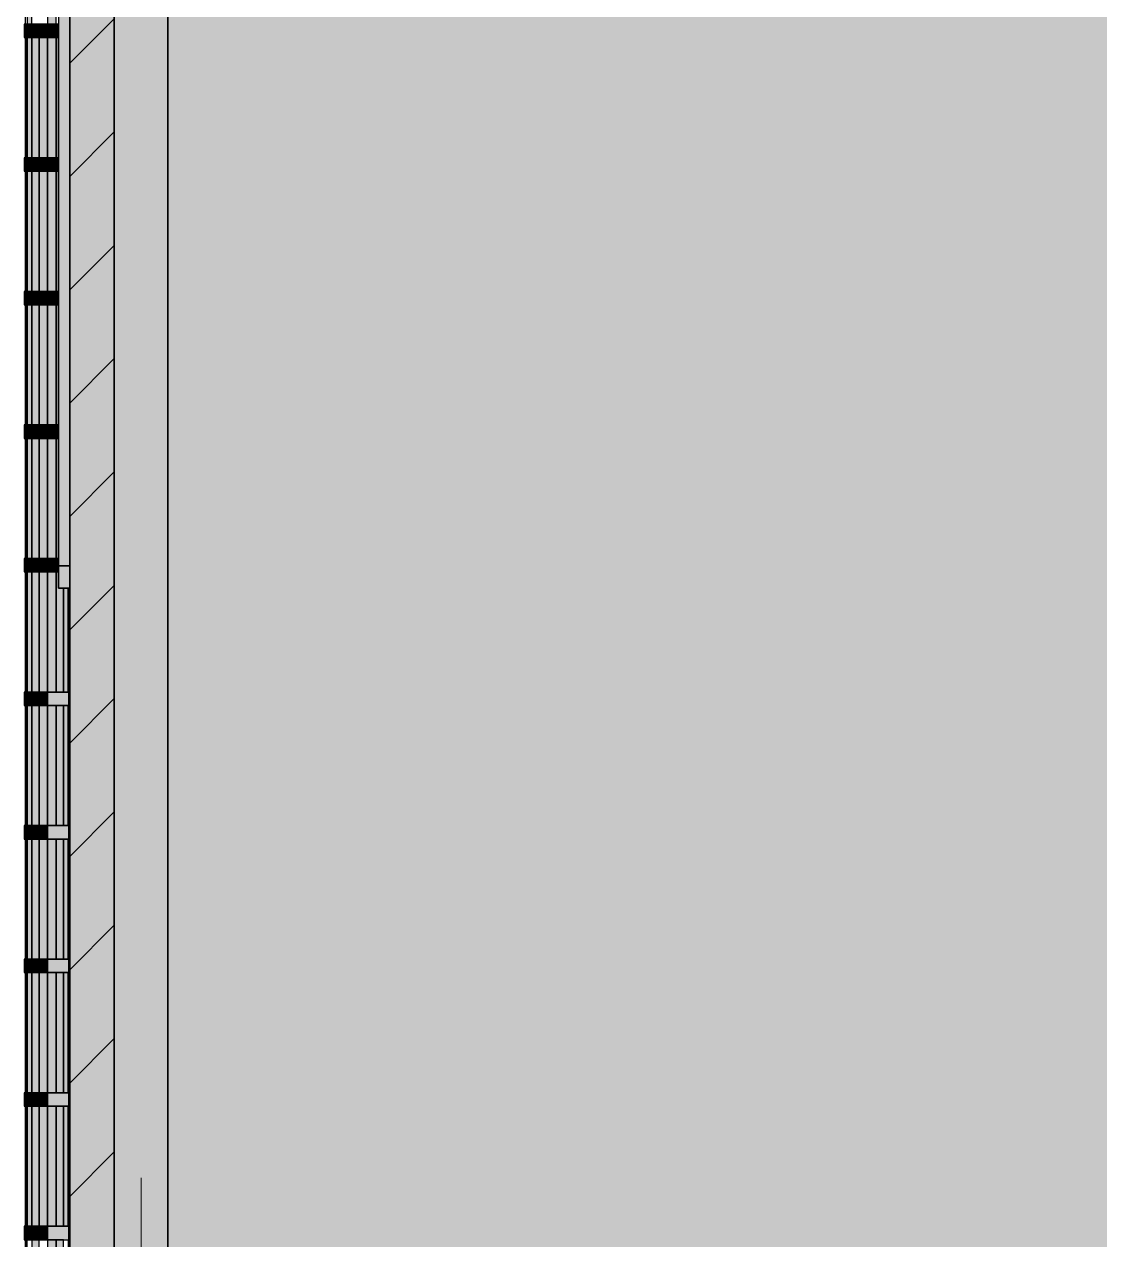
# Model space of a CAD drawing. Extents: x 8 to 21351, y 0 to 420.
# Drawn here: x 21047.49 to 21071.65, y 176.3 to 203.6 of the extents above; entities that cross this region are included whole.
import ezdxf

# ---------------------------------------------------------------- set-up
doc = ezdxf.new("R2010")
doc.units = 0

msp = doc.modelspace()

# ---------------------------------------------------------------- hatches: boundary and pattern name
at = {"true_color": 0xffffff}
for points in [[(21049.513, 216.683), (21049.513, 207.69), (21050.713, 207.69), (21050.713, 127.689), (21075.213, 127.689), (21075.213, 207.69), (21076.413, 207.69), (21076.413, 205.69), (21111.413, 205.69), (21111.413, 207.69), (21112.613, 207.69), (21112.613, 127.689), (21135.913, 127.689), (21135.913, 157.689), (21152.313, 157.689), (21152.313, 233.347), (21140.113, 235.941)], [(21049.513, 127.69), (21049.513, 216.683), (21048.513, 216.47), (21048.513, 127.69)], [(21049.513, 207.69), (21049.513, 167.69), (21050.713, 167.69), (21050.713, 207.69)], [(21047.513, 203.604), (21047.515, 203.604), (21047.515, 206.165), (21047.513, 206.165)], [(21047.553, 203.604), (21047.662, 203.604), (21047.662, 206.165), (21047.553, 206.165)], [(21048.015, 203.604), (21048.207, 203.604), (21048.207, 206.165), (21048.015, 206.165)], [(21048.263, 191.44), (21048.513, 191.44), (21048.513, 204.94), (21048.263, 204.94)], [(21047.494, 203.604), (21047.492, 203.604), (21047.492, 203.304), (21047.494, 203.304)], [(21047.494, 203.304), (21047.534, 203.304), (21047.534, 203.604), (21047.494, 203.604)], [(21047.534, 203.304), (21047.647, 203.304), (21047.647, 203.604), (21047.534, 203.604)], [(21047.647, 203.304), (21047.815, 203.304), (21047.815, 203.604), (21047.647, 203.604)], [(21047.815, 203.304), (21048.014, 203.304), (21048.014, 203.604), (21047.815, 203.604)], [(21048.014, 203.304), (21048.263, 203.304), (21048.263, 203.604), (21048.014, 203.604)], [(21047.515, 203.304), (21047.513, 203.304), (21047.513, 200.604), (21047.515, 200.604)], [(21047.515, 200.604), (21047.553, 200.604), (21047.553, 203.304), (21047.515, 203.304)], [(21047.553, 203.304), (21047.553, 200.604), (21047.662, 200.604), (21047.662, 203.304)], [(21047.662, 203.304), (21047.662, 200.604), (21047.824, 200.604), (21047.824, 203.304)], [(21047.824, 203.304), (21047.824, 200.604), (21048.015, 200.604), (21048.015, 203.304)], [(21048.015, 203.304), (21048.015, 200.604), (21048.207, 200.604), (21048.207, 203.304)], [(21048.207, 200.604), (21048.263, 200.604), (21048.263, 203.304), (21048.207, 203.304)], [(21047.494, 200.604), (21047.492, 200.604), (21047.492, 200.304), (21047.494, 200.304)], [(21047.494, 200.304), (21047.534, 200.304), (21047.534, 200.604), (21047.494, 200.604)], [(21047.534, 200.304), (21047.647, 200.304), (21047.647, 200.604), (21047.534, 200.604)], [(21047.647, 200.304), (21047.815, 200.304), (21047.815, 200.604), (21047.647, 200.604)], [(21047.815, 200.304), (21048.014, 200.304), (21048.014, 200.604), (21047.815, 200.604)], [(21048.014, 200.304), (21048.263, 200.304), (21048.263, 200.604), (21048.014, 200.604)], [(21047.515, 200.304), (21047.513, 200.304), (21047.513, 197.604), (21047.515, 197.604)], [(21047.553, 200.304), (21047.515, 200.304), (21047.515, 197.604), (21047.553, 197.604)], [(21047.553, 197.604), (21047.662, 197.604), (21047.662, 200.304), (21047.553, 200.304)], [(21047.662, 197.604), (21047.824, 197.604), (21047.824, 200.304), (21047.662, 200.304)], [(21048.015, 200.304), (21047.824, 200.304), (21047.824, 197.604), (21048.015, 197.604)], [(21048.015, 197.604), (21048.207, 197.604), (21048.207, 200.304), (21048.015, 200.304)], [(21048.207, 200.304), (21048.207, 197.604), (21048.263, 197.604), (21048.263, 200.304)], [(21047.494, 197.604), (21047.492, 197.604), (21047.492, 197.304), (21047.494, 197.304)], [(21047.494, 197.304), (21047.534, 197.304), (21047.534, 197.604), (21047.494, 197.604)], [(21047.534, 197.304), (21047.647, 197.304), (21047.647, 197.604), (21047.534, 197.604)], [(21047.647, 197.304), (21047.815, 197.304), (21047.815, 197.604), (21047.647, 197.604)], [(21047.815, 197.304), (21048.014, 197.304), (21048.014, 197.604), (21047.815, 197.604)], [(21048.014, 197.304), (21048.263, 197.304), (21048.263, 197.604), (21048.014, 197.604)], [(21047.515, 197.304), (21047.513, 197.304), (21047.513, 194.604), (21047.515, 194.604)], [(21047.515, 194.604), (21047.553, 194.604), (21047.553, 197.304), (21047.515, 197.304)], [(21047.662, 197.304), (21047.553, 197.304), (21047.553, 194.604), (21047.662, 194.604)], [(21047.662, 197.304), (21047.662, 194.604), (21047.824, 194.604), (21047.824, 197.304)], [(21047.824, 197.304), (21047.824, 194.604), (21048.015, 194.604), (21048.015, 197.304)], [(21048.015, 197.304), (21048.015, 194.604), (21048.207, 194.604), (21048.207, 197.304)], [(21048.263, 197.304), (21048.207, 197.304), (21048.207, 194.604), (21048.263, 194.604)], [(21047.494, 194.604), (21047.492, 194.604), (21047.492, 194.304), (21047.494, 194.304)], [(21047.494, 194.304), (21047.534, 194.304), (21047.534, 194.604), (21047.494, 194.604)], [(21047.534, 194.304), (21047.647, 194.304), (21047.647, 194.604), (21047.534, 194.604)], [(21047.647, 194.304), (21047.815, 194.304), (21047.815, 194.604), (21047.647, 194.604)], [(21047.815, 194.304), (21048.014, 194.304), (21048.014, 194.604), (21047.815, 194.604)], [(21048.014, 194.304), (21048.263, 194.304), (21048.263, 194.604), (21048.014, 194.604)], [(21047.515, 194.304), (21047.513, 194.304), (21047.513, 191.604), (21047.515, 191.604)], [(21047.515, 191.604), (21047.553, 191.604), (21047.553, 194.304), (21047.515, 194.304)], [(21047.553, 191.604), (21047.662, 191.604), (21047.662, 194.304), (21047.553, 194.304)], [(21047.662, 191.604), (21047.824, 191.604), (21047.824, 194.304), (21047.662, 194.304)], [(21047.824, 191.604), (21048.015, 191.604), (21048.015, 194.304), (21047.824, 194.304)], [(21048.015, 191.604), (21048.207, 191.604), (21048.207, 194.304), (21048.015, 194.304)], [(21048.207, 191.604), (21048.263, 191.604), (21048.263, 194.304), (21048.207, 194.304)], [(21047.494, 191.604), (21047.492, 191.604), (21047.492, 191.304), (21047.494, 191.304)], [(21047.494, 191.304), (21047.534, 191.304), (21047.534, 191.604), (21047.494, 191.604)], [(21047.534, 191.304), (21047.647, 191.304), (21047.647, 191.604), (21047.534, 191.604)], [(21047.647, 191.304), (21047.815, 191.304), (21047.815, 191.604), (21047.647, 191.604)], [(21047.815, 191.304), (21048.014, 191.304), (21048.014, 191.604), (21047.815, 191.604)], [(21048.014, 191.604), (21048.014, 191.304), (21048.263, 191.304), (21048.263, 191.44), (21048.263, 191.604)], [(21048.263, 190.94), (21048.513, 190.94), (21048.513, 191.44), (21048.263, 191.44)], [(21047.515, 191.304), (21047.513, 191.304), (21047.513, 188.604), (21047.515, 188.604)], [(21047.553, 191.304), (21047.515, 191.304), (21047.515, 188.604), (21047.553, 188.604)], [(21047.662, 191.304), (21047.553, 191.304), (21047.553, 188.604), (21047.662, 188.604)], [(21047.662, 188.604), (21047.824, 188.604), (21047.824, 191.304), (21047.662, 191.304)], [(21047.824, 188.604), (21048.015, 188.604), (21048.015, 191.304), (21047.824, 191.304)], [(21048.015, 191.304), (21048.015, 188.604), (21048.207, 188.604), (21048.207, 191.304)], [(21048.207, 188.604), (21048.369, 188.604), (21048.369, 190.94), (21048.263, 190.94), (21048.263, 191.304), (21048.207, 191.304)], [(21048.477, 190.94), (21048.369, 190.94), (21048.369, 188.604), (21048.477, 188.604)], [(21048.477, 188.604), (21048.513, 188.604), (21048.513, 190.94), (21048.477, 190.94)], [(21047.494, 188.604), (21047.492, 188.604), (21047.492, 188.304), (21047.494, 188.304)], [(21047.494, 188.304), (21047.534, 188.304), (21047.534, 188.604), (21047.494, 188.604)], [(21047.534, 188.304), (21047.647, 188.304), (21047.647, 188.604), (21047.534, 188.604)], [(21047.647, 188.304), (21047.815, 188.304), (21047.815, 188.604), (21047.647, 188.604)], [(21047.815, 188.304), (21048.014, 188.304), (21048.014, 188.604), (21047.815, 188.604)], [(21048.014, 188.304), (21048.494, 188.304), (21048.494, 188.604), (21048.014, 188.604)], [(21048.494, 188.304), (21048.513, 188.304), (21048.513, 188.604), (21048.494, 188.604)], [(21047.515, 188.304), (21047.513, 188.304), (21047.513, 185.604), (21047.515, 185.604)], [(21047.515, 188.304), (21047.515, 185.604), (21047.553, 185.604), (21047.553, 188.304)], [(21047.553, 185.604), (21047.662, 185.604), (21047.662, 188.304), (21047.553, 188.304)], [(21047.662, 185.604), (21047.824, 185.604), (21047.824, 188.304), (21047.662, 188.304)], [(21047.824, 188.304), (21047.824, 185.604), (21048.015, 185.604), (21048.015, 188.304)], [(21048.015, 188.304), (21048.015, 185.604), (21048.207, 185.604), (21048.207, 188.304)], [(21048.369, 188.304), (21048.207, 188.304), (21048.207, 185.604), (21048.369, 185.604)], [(21048.477, 188.304), (21048.369, 188.304), (21048.369, 185.604), (21048.477, 185.604)], [(21048.477, 185.604), (21048.513, 185.604), (21048.513, 188.304), (21048.477, 188.304)], [(21047.494, 185.604), (21047.492, 185.604), (21047.492, 185.304), (21047.494, 185.304)], [(21047.494, 185.304), (21047.534, 185.304), (21047.534, 185.604), (21047.494, 185.604)], [(21047.534, 185.304), (21047.647, 185.304), (21047.647, 185.604), (21047.534, 185.604)], [(21047.647, 185.304), (21047.815, 185.304), (21047.815, 185.604), (21047.647, 185.604)], [(21047.815, 185.304), (21048.014, 185.304), (21048.014, 185.604), (21047.815, 185.604)], [(21048.014, 185.304), (21048.494, 185.304), (21048.494, 185.604), (21048.014, 185.604)], [(21048.494, 185.304), (21048.513, 185.304), (21048.513, 185.604), (21048.494, 185.604)], [(21047.515, 185.304), (21047.513, 185.304), (21047.513, 182.604), (21047.515, 182.604)], [(21047.515, 182.604), (21047.553, 182.604), (21047.553, 185.304), (21047.515, 185.304)], [(21047.553, 182.604), (21047.662, 182.604), (21047.662, 185.304), (21047.553, 185.304)], [(21047.824, 185.304), (21047.662, 185.304), (21047.662, 182.604), (21047.824, 182.604)], [(21047.824, 182.604), (21048.015, 182.604), (21048.015, 185.304), (21047.824, 185.304)], [(21048.015, 182.604), (21048.207, 182.604), (21048.207, 185.304), (21048.015, 185.304)], [(21048.207, 185.304), (21048.207, 182.604), (21048.369, 182.604), (21048.369, 185.304)], [(21048.477, 185.304), (21048.369, 185.304), (21048.369, 182.604), (21048.477, 182.604)], [(21048.477, 182.604), (21048.513, 182.604), (21048.513, 185.304), (21048.477, 185.304)], [(21047.494, 182.604), (21047.492, 182.604), (21047.492, 182.304), (21047.494, 182.304)], [(21047.494, 182.304), (21047.534, 182.304), (21047.534, 182.604), (21047.494, 182.604)], [(21047.534, 182.304), (21047.647, 182.304), (21047.647, 182.604), (21047.534, 182.604)], [(21047.647, 182.304), (21047.815, 182.304), (21047.815, 182.604), (21047.647, 182.604)], [(21047.815, 182.304), (21048.014, 182.304), (21048.014, 182.604), (21047.815, 182.604)], [(21048.014, 182.304), (21048.494, 182.304), (21048.494, 182.604), (21048.014, 182.604)], [(21048.494, 182.304), (21048.513, 182.304), (21048.513, 182.604), (21048.494, 182.604)], [(21047.513, 182.304), (21047.513, 179.604), (21047.515, 179.604), (21047.515, 182.304)], [(21047.515, 182.304), (21047.515, 179.604), (21047.553, 179.604), (21047.553, 182.304)], [(21047.662, 182.304), (21047.553, 182.304), (21047.553, 179.604), (21047.662, 179.604)], [(21047.662, 182.304), (21047.662, 179.604), (21047.824, 179.604), (21047.824, 182.304)], [(21047.824, 179.604), (21048.015, 179.604), (21048.015, 182.304), (21047.824, 182.304)], [(21048.207, 182.304), (21048.015, 182.304), (21048.015, 179.604), (21048.207, 179.604)], [(21048.369, 182.304), (21048.207, 182.304), (21048.207, 179.604), (21048.369, 179.604)], [(21048.477, 182.304), (21048.369, 182.304), (21048.369, 179.604), (21048.477, 179.604)], [(21048.477, 182.304), (21048.477, 179.604), (21048.513, 179.604), (21048.513, 182.304)], [(21047.494, 179.604), (21047.492, 179.604), (21047.492, 179.304), (21047.494, 179.304)], [(21047.494, 179.304), (21047.534, 179.304), (21047.534, 179.604), (21047.494, 179.604)], [(21047.534, 179.304), (21047.647, 179.304), (21047.647, 179.604), (21047.534, 179.604)], [(21047.647, 179.304), (21047.815, 179.304), (21047.815, 179.604), (21047.647, 179.604)], [(21047.815, 179.304), (21048.014, 179.304), (21048.014, 179.604), (21047.815, 179.604)], [(21048.014, 179.304), (21048.494, 179.304), (21048.494, 179.604), (21048.014, 179.604)], [(21048.494, 179.304), (21048.513, 179.304), (21048.513, 179.604), (21048.494, 179.604)], [(21047.513, 176.604), (21047.515, 176.604), (21047.515, 179.304), (21047.513, 179.304)], [(21047.515, 176.604), (21047.553, 176.604), (21047.553, 179.304), (21047.515, 179.304)], [(21047.662, 179.304), (21047.553, 179.304), (21047.553, 176.604), (21047.662, 176.604)], [(21047.824, 179.304), (21047.662, 179.304), (21047.662, 176.604), (21047.824, 176.604)], [(21048.015, 179.304), (21047.824, 179.304), (21047.824, 176.604), (21048.015, 176.604)], [(21048.015, 179.304), (21048.015, 176.604), (21048.207, 176.604), (21048.207, 179.304)], [(21048.207, 179.304), (21048.207, 176.604), (21048.369, 176.604), (21048.369, 179.304)], [(21048.369, 179.304), (21048.369, 176.604), (21048.477, 176.604), (21048.477, 179.304)], [(21048.513, 179.304), (21048.477, 179.304), (21048.477, 176.604), (21048.513, 176.604)], [(21047.494, 176.604), (21047.492, 176.604), (21047.492, 176.304), (21047.494, 176.304)], [(21047.494, 176.304), (21047.534, 176.304), (21047.534, 176.604), (21047.494, 176.604)], [(21047.534, 176.304), (21047.647, 176.304), (21047.647, 176.604), (21047.534, 176.604)], [(21047.647, 176.304), (21047.815, 176.304), (21047.815, 176.604), (21047.647, 176.604)], [(21047.815, 176.304), (21048.014, 176.304), (21048.014, 176.604), (21047.815, 176.604)], [(21048.014, 176.304), (21048.494, 176.304), (21048.494, 176.604), (21048.014, 176.604)], [(21048.494, 176.304), (21048.513, 176.304), (21048.513, 176.604), (21048.494, 176.604)], [(21047.515, 176.304), (21047.513, 176.304), (21047.513, 173.604), (21047.515, 173.604)], [(21047.553, 176.304), (21047.515, 176.304), (21047.515, 173.604), (21047.553, 173.604)], [(21047.662, 176.304), (21047.662, 173.604), (21047.824, 173.604), (21047.824, 176.304)], [(21048.015, 176.304), (21048.015, 173.604), (21048.207, 173.604), (21048.207, 176.304)], [(21048.369, 176.304), (21048.207, 176.304), (21048.207, 173.604), (21048.369, 173.604)], [(21048.513, 176.304), (21048.477, 176.304), (21048.477, 173.604), (21048.513, 173.604)]]:
    msp.add_hatch(color=0, dxfattribs=at).paths.add_polyline_path(points)

# ---------------------------------------------------------------- linework, layer by layer
at = {"color": 7, "lineweight": 15}
for p, q in [((21048.513, 216.47), (21048.513, 127.69)), ((21049.513, 207.69), (21049.513, 127.69)), ((21048.263, 191.44), (21048.263, 204.94)), ((21047.492, 203.604), (21047.494, 203.604)), ((21047.492, 203.304), (21047.492, 203.604)), ((21047.494, 203.604), (21047.534, 203.604)), ((21047.494, 203.304), (21047.494, 203.604)), ((21047.534, 203.604), (21047.647, 203.604)), ((21047.647, 203.604), (21047.815, 203.604)), ((21047.815, 203.604), (21048.014, 203.604)), ((21048.014, 203.604), (21048.263, 203.604)), ((21047.492, 203.304), (21047.494, 203.304)), ((21047.494, 203.304), (21047.534, 203.304)), ((21047.513, 203.304), (21047.513, 200.604)), ((21047.515, 203.304), (21047.515, 200.604)), ((21047.534, 203.304), (21047.647, 203.304)), ((21047.647, 203.304), (21047.815, 203.304)), ((21047.815, 203.304), (21048.014, 203.304)), ((21048.014, 203.304), (21048.263, 203.304)), ((21047.492, 200.604), (21047.494, 200.604)), ((21047.492, 200.304), (21047.492, 200.604)), ((21047.494, 200.604), (21047.534, 200.604)), ((21047.494, 200.304), (21047.494, 200.604)), ((21047.534, 200.604), (21047.647, 200.604)), ((21047.647, 200.604), (21047.815, 200.604)), ((21047.815, 200.604), (21048.014, 200.604)), ((21048.014, 200.604), (21048.263, 200.604)), ((21047.492, 200.304), (21047.494, 200.304)), ((21047.494, 200.304), (21047.534, 200.304)), ((21047.513, 200.304), (21047.513, 197.604)), ((21047.515, 200.304), (21047.515, 197.604)), ((21047.534, 200.304), (21047.647, 200.304)), ((21047.647, 200.304), (21047.815, 200.304)), ((21047.815, 200.304), (21048.014, 200.304)), ((21048.014, 200.304), (21048.263, 200.304)), ((21047.492, 197.604), (21047.494, 197.604)), ((21047.492, 197.304), (21047.492, 197.604)), ((21047.494, 197.604), (21047.534, 197.604)), ((21047.494, 197.304), (21047.494, 197.604)), ((21047.534, 197.604), (21047.647, 197.604)), ((21047.647, 197.604), (21047.815, 197.604)), ((21047.815, 197.604), (21048.014, 197.604)), ((21048.014, 197.604), (21048.263, 197.604)), ((21047.492, 197.304), (21047.494, 197.304)), ((21047.494, 197.304), (21047.534, 197.304)), ((21047.513, 197.304), (21047.513, 194.604)), ((21047.515, 197.304), (21047.515, 194.604)), ((21047.534, 197.304), (21047.647, 197.304)), ((21047.647, 197.304), (21047.815, 197.304)), ((21047.815, 197.304), (21048.014, 197.304)), ((21048.014, 197.304), (21048.263, 197.304)), ((21047.492, 194.604), (21047.494, 194.604)), ((21047.492, 194.304), (21047.492, 194.604)), ((21047.494, 194.604), (21047.534, 194.604)), ((21047.494, 194.304), (21047.494, 194.604)), ((21047.534, 194.604), (21047.647, 194.604)), ((21047.647, 194.604), (21047.815, 194.604)), ((21047.815, 194.604), (21048.014, 194.604)), ((21048.014, 194.604), (21048.263, 194.604)), ((21047.492, 194.304), (21047.494, 194.304)), ((21047.494, 194.304), (21047.534, 194.304)), ((21047.513, 194.304), (21047.513, 191.604)), ((21047.515, 194.304), (21047.515, 191.604)), ((21047.534, 194.304), (21047.647, 194.304)), ((21047.647, 194.304), (21047.815, 194.304)), ((21047.815, 194.304), (21048.014, 194.304)), ((21048.014, 194.304), (21048.263, 194.304)), ((21047.492, 191.604), (21047.494, 191.604)), ((21047.492, 191.304), (21047.492, 191.604)), ((21047.494, 191.604), (21047.534, 191.604)), ((21047.494, 191.304), (21047.494, 191.604)), ((21047.534, 191.604), (21047.647, 191.604)), ((21047.647, 191.604), (21047.815, 191.604)), ((21047.815, 191.604), (21048.014, 191.604)), ((21048.014, 191.604), (21048.263, 191.604)), ((21048.263, 190.94), (21048.263, 191.44)), ((21047.492, 191.304), (21047.494, 191.304)), ((21047.494, 191.304), (21047.534, 191.304)), ((21047.513, 191.304), (21047.513, 188.604)), ((21047.515, 191.304), (21047.515, 188.604)), ((21047.534, 191.304), (21047.647, 191.304)), ((21047.647, 191.304), (21047.815, 191.304)), ((21047.815, 191.304), (21048.014, 191.304)), ((21048.014, 191.304), (21048.263, 191.304)), ((21048.513, 190.94), (21048.263, 190.94)), ((21047.492, 188.604), (21047.494, 188.604)), ((21047.492, 188.304), (21047.492, 188.604)), ((21047.494, 188.604), (21047.534, 188.604)), ((21047.494, 188.304), (21047.494, 188.604)), ((21047.534, 188.604), (21047.647, 188.604)), ((21047.647, 188.604), (21047.815, 188.604)), ((21047.815, 188.604), (21048.014, 188.604)), ((21048.014, 188.604), (21048.494, 188.604)), ((21048.494, 188.604), (21048.513, 188.604)), ((21048.494, 188.304), (21048.494, 188.604)), ((21047.492, 188.304), (21047.494, 188.304)), ((21047.494, 188.304), (21047.534, 188.304)), ((21047.513, 188.304), (21047.513, 185.604)), ((21047.515, 188.304), (21047.515, 185.604)), ((21047.534, 188.304), (21047.647, 188.304)), ((21047.647, 188.304), (21047.815, 188.304)), ((21047.815, 188.304), (21048.014, 188.304)), ((21048.014, 188.304), (21048.494, 188.304)), ((21048.494, 188.304), (21048.513, 188.304)), ((21047.492, 185.604), (21047.494, 185.604)), ((21047.492, 185.304), (21047.492, 185.604)), ((21047.494, 185.604), (21047.534, 185.604)), ((21047.494, 185.304), (21047.494, 185.604)), ((21047.534, 185.604), (21047.647, 185.604)), ((21047.647, 185.604), (21047.815, 185.604)), ((21047.815, 185.604), (21048.014, 185.604)), ((21048.014, 185.604), (21048.494, 185.604)), ((21048.494, 185.604), (21048.513, 185.604)), ((21048.494, 185.304), (21048.494, 185.604)), ((21047.492, 185.304), (21047.494, 185.304)), ((21047.494, 185.304), (21047.534, 185.304)), ((21047.513, 185.304), (21047.513, 182.604)), ((21047.515, 185.304), (21047.515, 182.604)), ((21047.534, 185.304), (21047.647, 185.304)), ((21047.647, 185.304), (21047.815, 185.304)), ((21047.815, 185.304), (21048.014, 185.304)), ((21048.014, 185.304), (21048.494, 185.304)), ((21048.494, 185.304), (21048.513, 185.304)), ((21047.492, 182.604), (21047.494, 182.604)), ((21047.492, 182.304), (21047.492, 182.604)), ((21047.494, 182.604), (21047.534, 182.604)), ((21047.494, 182.304), (21047.494, 182.604)), ((21047.534, 182.604), (21047.647, 182.604)), ((21047.647, 182.604), (21047.815, 182.604)), ((21047.815, 182.604), (21048.014, 182.604)), ((21048.014, 182.604), (21048.494, 182.604)), ((21048.494, 182.604), (21048.513, 182.604)), ((21048.494, 182.304), (21048.494, 182.604)), ((21047.492, 182.304), (21047.494, 182.304)), ((21047.494, 182.304), (21047.534, 182.304)), ((21047.513, 182.304), (21047.513, 179.604)), ((21047.515, 182.304), (21047.515, 179.604)), ((21047.534, 182.304), (21047.647, 182.304)), ((21047.647, 182.304), (21047.815, 182.304)), ((21047.815, 182.304), (21048.014, 182.304)), ((21048.014, 182.304), (21048.494, 182.304)), ((21048.494, 182.304), (21048.513, 182.304)), ((21047.492, 179.604), (21047.494, 179.604)), ((21047.492, 179.304), (21047.492, 179.604)), ((21047.494, 179.604), (21047.534, 179.604)), ((21047.494, 179.304), (21047.494, 179.604)), ((21047.534, 179.604), (21047.647, 179.604)), ((21047.647, 179.604), (21047.815, 179.604)), ((21047.815, 179.604), (21048.014, 179.604)), ((21048.014, 179.604), (21048.494, 179.604)), ((21048.494, 179.604), (21048.513, 179.604)), ((21048.494, 179.304), (21048.494, 179.604)), ((21047.492, 179.304), (21047.494, 179.304)), ((21047.494, 179.304), (21047.534, 179.304)), ((21047.513, 179.304), (21047.513, 176.604)), ((21047.515, 179.304), (21047.515, 176.604)), ((21047.534, 179.304), (21047.647, 179.304)), ((21047.647, 179.304), (21047.815, 179.304)), ((21047.815, 179.304), (21048.014, 179.304)), ((21048.014, 179.304), (21048.494, 179.304)), ((21048.494, 179.304), (21048.513, 179.304)), ((21050.113, 174.277), (21050.113, 177.69)), ((21047.492, 176.604), (21047.494, 176.604)), ((21047.492, 176.304), (21047.492, 176.604)), ((21047.494, 176.604), (21047.534, 176.604)), ((21047.494, 176.304), (21047.494, 176.604)), ((21047.534, 176.604), (21047.647, 176.604)), ((21047.647, 176.604), (21047.815, 176.604)), ((21047.815, 176.604), (21048.014, 176.604)), ((21048.014, 176.604), (21048.494, 176.604)), ((21048.494, 176.604), (21048.513, 176.604)), ((21048.494, 176.304), (21048.494, 176.604)), ((21047.492, 176.304), (21047.494, 176.304)), ((21047.494, 176.304), (21047.534, 176.304)), ((21047.513, 176.304), (21047.513, 173.604)), ((21047.515, 176.304), (21047.515, 173.604)), ((21047.534, 176.304), (21047.647, 176.304)), ((21047.647, 176.304), (21047.815, 176.304)), ((21047.815, 176.304), (21048.014, 176.304)), ((21048.014, 176.304), (21048.494, 176.304)), ((21048.494, 176.304), (21048.513, 176.304))]:
    msp.add_line(p, q, dxfattribs=at)
at = {"color": 0, "lineweight": 15, "true_color": 0x020fa8}
for p in [(21050.713, 167.69), (21050.713, 127.69)]:
    msp.add_line(p, (21050.713, 207.69), dxfattribs=at)
at = {"color": 0, "lineweight": 5, "true_color": 0x53b368}
for p, q in [((21048.513, 202.73), (21049.513, 203.73)), ((21048.513, 200.185), (21049.513, 201.185)), ((21048.513, 197.639), (21049.513, 198.639)), ((21048.513, 195.094), (21049.513, 196.094)), ((21048.513, 192.548), (21049.513, 193.548)), ((21048.513, 190.002), (21049.513, 191.002)), ((21048.513, 187.457), (21049.513, 188.457)), ((21048.513, 184.911), (21049.513, 185.911)), ((21048.513, 182.366), (21049.513, 183.366)), ((21048.513, 179.82), (21049.513, 180.82)), ((21048.513, 177.274), (21049.513, 178.274))]:
    msp.add_line(p, q, dxfattribs=at)
at = {"color": 0, "true_color": 0xffffff}
for points in [[(21049.513, 216.683), (21049.513, 207.69), (21050.713, 207.69), (21050.713, 127.689), (21075.213, 127.689), (21075.213, 207.69), (21076.413, 207.69), (21076.413, 205.69), (21111.413, 205.69), (21111.413, 207.69), (21112.613, 207.69), (21112.613, 127.689), (21135.913, 127.689), (21135.913, 157.689), (21152.313, 157.689), (21152.313, 233.347), (21140.113, 235.941)], [(21049.513, 127.69), (21049.513, 216.683), (21048.513, 216.47), (21048.513, 127.69)], [(21049.513, 207.69), (21049.513, 167.69), (21050.713, 167.69), (21050.713, 207.69)], [(21050.713, 207.69), (21050.713, 158.69), (21050.713, 157.69), (21050.713, 127.69), (21050.713, 127.69), (21050.713, 207.69)], [(21047.513, 203.604), (21047.515, 203.604), (21047.515, 206.165), (21047.513, 206.165)], [(21047.553, 203.604), (21047.662, 203.604), (21047.662, 206.165), (21047.553, 206.165)], [(21048.015, 203.604), (21048.207, 203.604), (21048.207, 206.165), (21048.015, 206.165)], [(21048.263, 191.44), (21048.513, 191.44), (21048.513, 204.94), (21048.263, 204.94)], [(21047.494, 203.604), (21047.492, 203.604), (21047.492, 203.304), (21047.494, 203.304)], [(21047.494, 203.304), (21047.534, 203.304), (21047.534, 203.604), (21047.494, 203.604)], [(21047.534, 203.304), (21047.647, 203.304), (21047.647, 203.604), (21047.534, 203.604)], [(21047.647, 203.304), (21047.815, 203.304), (21047.815, 203.604), (21047.647, 203.604)], [(21047.815, 203.304), (21048.014, 203.304), (21048.014, 203.604), (21047.815, 203.604)], [(21048.014, 203.304), (21048.263, 203.304), (21048.263, 203.604), (21048.014, 203.604)], [(21047.515, 203.304), (21047.513, 203.304), (21047.513, 200.604), (21047.515, 200.604)], [(21047.515, 200.604), (21047.553, 200.604), (21047.553, 203.304), (21047.515, 203.304)], [(21047.553, 203.304), (21047.553, 200.604), (21047.662, 200.604), (21047.662, 203.304)], [(21047.662, 203.304), (21047.662, 200.604), (21047.824, 200.604), (21047.824, 203.304)], [(21047.824, 203.304), (21047.824, 200.604), (21048.015, 200.604), (21048.015, 203.304)], [(21048.015, 203.304), (21048.015, 200.604), (21048.207, 200.604), (21048.207, 203.304)], [(21048.207, 200.604), (21048.263, 200.604), (21048.263, 203.304), (21048.207, 203.304)], [(21047.494, 200.604), (21047.492, 200.604), (21047.492, 200.304), (21047.494, 200.304)], [(21047.494, 200.304), (21047.534, 200.304), (21047.534, 200.604), (21047.494, 200.604)], [(21047.534, 200.304), (21047.647, 200.304), (21047.647, 200.604), (21047.534, 200.604)], [(21047.647, 200.304), (21047.815, 200.304), (21047.815, 200.604), (21047.647, 200.604)], [(21047.815, 200.304), (21048.014, 200.304), (21048.014, 200.604), (21047.815, 200.604)], [(21048.014, 200.304), (21048.263, 200.304), (21048.263, 200.604), (21048.014, 200.604)], [(21047.515, 200.304), (21047.513, 200.304), (21047.513, 197.604), (21047.515, 197.604)], [(21047.553, 200.304), (21047.515, 200.304), (21047.515, 197.604), (21047.553, 197.604)], [(21047.553, 197.604), (21047.662, 197.604), (21047.662, 200.304), (21047.553, 200.304)], [(21047.662, 197.604), (21047.824, 197.604), (21047.824, 200.304), (21047.662, 200.304)], [(21048.015, 200.304), (21047.824, 200.304), (21047.824, 197.604), (21048.015, 197.604)], [(21048.015, 197.604), (21048.207, 197.604), (21048.207, 200.304), (21048.015, 200.304)], [(21048.207, 200.304), (21048.207, 197.604), (21048.263, 197.604), (21048.263, 200.304)], [(21047.494, 197.604), (21047.492, 197.604), (21047.492, 197.304), (21047.494, 197.304)], [(21047.494, 197.304), (21047.534, 197.304), (21047.534, 197.604), (21047.494, 197.604)], [(21047.534, 197.304), (21047.647, 197.304), (21047.647, 197.604), (21047.534, 197.604)], [(21047.647, 197.304), (21047.815, 197.304), (21047.815, 197.604), (21047.647, 197.604)], [(21047.815, 197.304), (21048.014, 197.304), (21048.014, 197.604), (21047.815, 197.604)], [(21048.014, 197.304), (21048.263, 197.304), (21048.263, 197.604), (21048.014, 197.604)], [(21047.515, 197.304), (21047.513, 197.304), (21047.513, 194.604), (21047.515, 194.604)], [(21047.515, 194.604), (21047.553, 194.604), (21047.553, 197.304), (21047.515, 197.304)], [(21047.662, 197.304), (21047.553, 197.304), (21047.553, 194.604), (21047.662, 194.604)], [(21047.662, 197.304), (21047.662, 194.604), (21047.824, 194.604), (21047.824, 197.304)], [(21047.824, 197.304), (21047.824, 194.604), (21048.015, 194.604), (21048.015, 197.304)], [(21048.015, 197.304), (21048.015, 194.604), (21048.207, 194.604), (21048.207, 197.304)], [(21048.263, 197.304), (21048.207, 197.304), (21048.207, 194.604), (21048.263, 194.604)], [(21047.494, 194.604), (21047.492, 194.604), (21047.492, 194.304), (21047.494, 194.304)], [(21047.494, 194.304), (21047.534, 194.304), (21047.534, 194.604), (21047.494, 194.604)], [(21047.534, 194.304), (21047.647, 194.304), (21047.647, 194.604), (21047.534, 194.604)], [(21047.647, 194.304), (21047.815, 194.304), (21047.815, 194.604), (21047.647, 194.604)], [(21047.815, 194.304), (21048.014, 194.304), (21048.014, 194.604), (21047.815, 194.604)], [(21048.014, 194.304), (21048.263, 194.304), (21048.263, 194.604), (21048.014, 194.604)], [(21047.515, 194.304), (21047.513, 194.304), (21047.513, 191.604), (21047.515, 191.604)], [(21047.515, 191.604), (21047.553, 191.604), (21047.553, 194.304), (21047.515, 194.304)], [(21047.553, 191.604), (21047.662, 191.604), (21047.662, 194.304), (21047.553, 194.304)], [(21047.662, 191.604), (21047.824, 191.604), (21047.824, 194.304), (21047.662, 194.304)], [(21047.824, 191.604), (21048.015, 191.604), (21048.015, 194.304), (21047.824, 194.304)], [(21048.015, 191.604), (21048.207, 191.604), (21048.207, 194.304), (21048.015, 194.304)], [(21048.207, 191.604), (21048.263, 191.604), (21048.263, 194.304), (21048.207, 194.304)], [(21047.494, 191.604), (21047.492, 191.604), (21047.492, 191.304), (21047.494, 191.304)], [(21047.494, 191.304), (21047.534, 191.304), (21047.534, 191.604), (21047.494, 191.604)], [(21047.534, 191.304), (21047.647, 191.304), (21047.647, 191.604), (21047.534, 191.604)], [(21047.647, 191.304), (21047.815, 191.304), (21047.815, 191.604), (21047.647, 191.604)], [(21047.815, 191.304), (21048.014, 191.304), (21048.014, 191.604), (21047.815, 191.604)], [(21048.014, 191.604), (21048.014, 191.304), (21048.263, 191.304), (21048.263, 191.44), (21048.263, 191.604)], [(21048.263, 190.94), (21048.513, 190.94), (21048.513, 191.44), (21048.263, 191.44)], [(21047.515, 191.304), (21047.513, 191.304), (21047.513, 188.604), (21047.515, 188.604)], [(21047.553, 191.304), (21047.515, 191.304), (21047.515, 188.604), (21047.553, 188.604)], [(21047.662, 191.304), (21047.553, 191.304), (21047.553, 188.604), (21047.662, 188.604)], [(21047.662, 188.604), (21047.824, 188.604), (21047.824, 191.304), (21047.662, 191.304)], [(21047.824, 188.604), (21048.015, 188.604), (21048.015, 191.304), (21047.824, 191.304)], [(21048.015, 191.304), (21048.015, 188.604), (21048.207, 188.604), (21048.207, 191.304)], [(21048.207, 188.604), (21048.369, 188.604), (21048.369, 190.94), (21048.263, 190.94), (21048.263, 191.304), (21048.207, 191.304)], [(21048.477, 190.94), (21048.369, 190.94), (21048.369, 188.604), (21048.477, 188.604)], [(21048.477, 188.604), (21048.513, 188.604), (21048.513, 190.94), (21048.477, 190.94)], [(21047.494, 188.604), (21047.492, 188.604), (21047.492, 188.304), (21047.494, 188.304)], [(21047.494, 188.304), (21047.534, 188.304), (21047.534, 188.604), (21047.494, 188.604)], [(21047.534, 188.304), (21047.647, 188.304), (21047.647, 188.604), (21047.534, 188.604)], [(21047.647, 188.304), (21047.815, 188.304), (21047.815, 188.604), (21047.647, 188.604)], [(21047.815, 188.304), (21048.014, 188.304), (21048.014, 188.604), (21047.815, 188.604)], [(21048.014, 188.304), (21048.494, 188.304), (21048.494, 188.604), (21048.014, 188.604)], [(21048.494, 188.304), (21048.513, 188.304), (21048.513, 188.604), (21048.494, 188.604)], [(21047.515, 188.304), (21047.513, 188.304), (21047.513, 185.604), (21047.515, 185.604)], [(21047.515, 188.304), (21047.515, 185.604), (21047.553, 185.604), (21047.553, 188.304)], [(21047.553, 185.604), (21047.662, 185.604), (21047.662, 188.304), (21047.553, 188.304)], [(21047.662, 185.604), (21047.824, 185.604), (21047.824, 188.304), (21047.662, 188.304)], [(21047.824, 188.304), (21047.824, 185.604), (21048.015, 185.604), (21048.015, 188.304)], [(21048.015, 188.304), (21048.015, 185.604), (21048.207, 185.604), (21048.207, 188.304)], [(21048.369, 188.304), (21048.207, 188.304), (21048.207, 185.604), (21048.369, 185.604)], [(21048.477, 188.304), (21048.369, 188.304), (21048.369, 185.604), (21048.477, 185.604)], [(21048.477, 185.604), (21048.513, 185.604), (21048.513, 188.304), (21048.477, 188.304)], [(21047.494, 185.604), (21047.492, 185.604), (21047.492, 185.304), (21047.494, 185.304)], [(21047.494, 185.304), (21047.534, 185.304), (21047.534, 185.604), (21047.494, 185.604)], [(21047.534, 185.304), (21047.647, 185.304), (21047.647, 185.604), (21047.534, 185.604)], [(21047.647, 185.304), (21047.815, 185.304), (21047.815, 185.604), (21047.647, 185.604)], [(21047.815, 185.304), (21048.014, 185.304), (21048.014, 185.604), (21047.815, 185.604)], [(21048.014, 185.304), (21048.494, 185.304), (21048.494, 185.604), (21048.014, 185.604)], [(21048.494, 185.304), (21048.513, 185.304), (21048.513, 185.604), (21048.494, 185.604)], [(21047.515, 185.304), (21047.513, 185.304), (21047.513, 182.604), (21047.515, 182.604)], [(21047.515, 182.604), (21047.553, 182.604), (21047.553, 185.304), (21047.515, 185.304)], [(21047.553, 182.604), (21047.662, 182.604), (21047.662, 185.304), (21047.553, 185.304)], [(21047.824, 185.304), (21047.662, 185.304), (21047.662, 182.604), (21047.824, 182.604)], [(21047.824, 182.604), (21048.015, 182.604), (21048.015, 185.304), (21047.824, 185.304)], [(21048.015, 182.604), (21048.207, 182.604), (21048.207, 185.304), (21048.015, 185.304)], [(21048.207, 185.304), (21048.207, 182.604), (21048.369, 182.604), (21048.369, 185.304)], [(21048.477, 185.304), (21048.369, 185.304), (21048.369, 182.604), (21048.477, 182.604)], [(21048.477, 182.604), (21048.513, 182.604), (21048.513, 185.304), (21048.477, 185.304)], [(21047.494, 182.604), (21047.492, 182.604), (21047.492, 182.304), (21047.494, 182.304)], [(21047.494, 182.304), (21047.534, 182.304), (21047.534, 182.604), (21047.494, 182.604)], [(21047.534, 182.304), (21047.647, 182.304), (21047.647, 182.604), (21047.534, 182.604)], [(21047.647, 182.304), (21047.815, 182.304), (21047.815, 182.604), (21047.647, 182.604)], [(21047.815, 182.304), (21048.014, 182.304), (21048.014, 182.604), (21047.815, 182.604)], [(21048.014, 182.304), (21048.494, 182.304), (21048.494, 182.604), (21048.014, 182.604)], [(21048.494, 182.304), (21048.513, 182.304), (21048.513, 182.604), (21048.494, 182.604)], [(21047.513, 182.304), (21047.513, 179.604), (21047.515, 179.604), (21047.515, 182.304)], [(21047.515, 182.304), (21047.515, 179.604), (21047.553, 179.604), (21047.553, 182.304)], [(21047.662, 182.304), (21047.553, 182.304), (21047.553, 179.604), (21047.662, 179.604)], [(21047.662, 182.304), (21047.662, 179.604), (21047.824, 179.604), (21047.824, 182.304)], [(21047.824, 179.604), (21048.015, 179.604), (21048.015, 182.304), (21047.824, 182.304)], [(21048.207, 182.304), (21048.015, 182.304), (21048.015, 179.604), (21048.207, 179.604)], [(21048.369, 182.304), (21048.207, 182.304), (21048.207, 179.604), (21048.369, 179.604)], [(21048.477, 182.304), (21048.369, 182.304), (21048.369, 179.604), (21048.477, 179.604)], [(21048.477, 182.304), (21048.477, 179.604), (21048.513, 179.604), (21048.513, 182.304)], [(21047.494, 179.604), (21047.492, 179.604), (21047.492, 179.304), (21047.494, 179.304)], [(21047.494, 179.304), (21047.534, 179.304), (21047.534, 179.604), (21047.494, 179.604)], [(21047.534, 179.304), (21047.647, 179.304), (21047.647, 179.604), (21047.534, 179.604)], [(21047.647, 179.304), (21047.815, 179.304), (21047.815, 179.604), (21047.647, 179.604)], [(21047.815, 179.304), (21048.014, 179.304), (21048.014, 179.604), (21047.815, 179.604)], [(21048.014, 179.304), (21048.494, 179.304), (21048.494, 179.604), (21048.014, 179.604)], [(21048.494, 179.304), (21048.513, 179.304), (21048.513, 179.604), (21048.494, 179.604)], [(21047.513, 176.604), (21047.515, 176.604), (21047.515, 179.304), (21047.513, 179.304)], [(21047.515, 176.604), (21047.553, 176.604), (21047.553, 179.304), (21047.515, 179.304)], [(21047.662, 179.304), (21047.553, 179.304), (21047.553, 176.604), (21047.662, 176.604)], [(21047.824, 179.304), (21047.662, 179.304), (21047.662, 176.604), (21047.824, 176.604)], [(21048.015, 179.304), (21047.824, 179.304), (21047.824, 176.604), (21048.015, 176.604)], [(21048.015, 179.304), (21048.015, 176.604), (21048.207, 176.604), (21048.207, 179.304)], [(21048.207, 179.304), (21048.207, 176.604), (21048.369, 176.604), (21048.369, 179.304)], [(21048.369, 179.304), (21048.369, 176.604), (21048.477, 176.604), (21048.477, 179.304)], [(21048.513, 179.304), (21048.477, 179.304), (21048.477, 176.604), (21048.513, 176.604)], [(21047.494, 176.604), (21047.492, 176.604), (21047.492, 176.304), (21047.494, 176.304)], [(21047.494, 176.304), (21047.534, 176.304), (21047.534, 176.604), (21047.494, 176.604)], [(21047.534, 176.304), (21047.647, 176.304), (21047.647, 176.604), (21047.534, 176.604)], [(21047.647, 176.304), (21047.815, 176.304), (21047.815, 176.604), (21047.647, 176.604)], [(21047.815, 176.304), (21048.014, 176.304), (21048.014, 176.604), (21047.815, 176.604)], [(21048.014, 176.304), (21048.494, 176.304), (21048.494, 176.604), (21048.014, 176.604)], [(21048.494, 176.304), (21048.513, 176.304), (21048.513, 176.604), (21048.494, 176.604)], [(21047.515, 176.304), (21047.513, 176.304), (21047.513, 173.604), (21047.515, 173.604)], [(21047.553, 176.304), (21047.515, 176.304), (21047.515, 173.604), (21047.553, 173.604)], [(21047.662, 176.304), (21047.662, 173.604), (21047.824, 173.604), (21047.824, 176.304)], [(21048.015, 176.304), (21048.015, 173.604), (21048.207, 173.604), (21048.207, 176.304)], [(21048.369, 176.304), (21048.207, 176.304), (21048.207, 173.604), (21048.369, 173.604)], [(21048.513, 176.304), (21048.477, 176.304), (21048.477, 173.604), (21048.513, 173.604)]]:
    msp.add_lwpolyline(points, close=True, dxfattribs=at)

doc.saveas('drawing.dxf')
